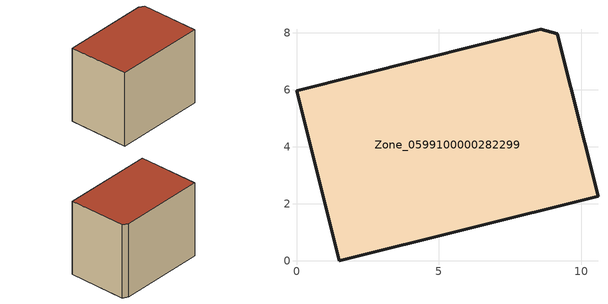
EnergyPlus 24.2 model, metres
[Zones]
Zone_0599100000282299
 floor ground (C_G): 9.15,7.96 10.58,2.27 1.5,0 0,5.97 8.57,8.12 z0
 wall outside (C_F): 8.57,8.12 0,5.97 1.5,0 10.58,2.27 9.15,7.96 8.57,8.12 z0:7.69
 roof outside (C_R): 10.58,2.27 9.15,7.96 8.57,8.12 0,5.97 1.5,0 z7.69
[BUILDING]
Pand.0599100000282299: North Axis=0; Terrain=City; Loads Convergence Tolerance Value=0.04; Temperature Convergence Tolerance Value=0.4; Solar Distribution=FullExterior; Maximum Number of Warmup Days=25; Minimum Number of Warmup Days=1
[Site:Location]
Rotterdam.The.Hague.AP_ZH_NLD Design_Conditions: Latitude=51.96; Longitude=4.45; Time Zone=1; Elevation=-4.5
[SITE:GROUNDTEMPERATURE:BUILDINGSURFACE]
18, 18, 18, 18, 18, 18, 18, 18, 18, 18, 18, 18
[MATERIAL] Thermal Absorptance=0.9; Solar Absorptance=0.7; Visible Absorptance=0.7
Name | Roughness | Thickness | Conductivity | Density | Specific Heat
G.TC.1965-1974 | MediumSmooth | 0.15 | 0.882353 | 540 | 1210
F.TC.1965-1974 | Rough | 0.3 | 0.697674 | 1920 | 840
R.TC.1965-1974 | MediumRough | 0.2 | 0.232558 | 1500 | 1000
[CONSTRUCTION]
C_G: G.TC.1965-1974
C_F: F.TC.1965-1974
C_R: R.TC.1965-1974
[ZONE]
Zone_0599100000282299: Type=1; Multiplier=1; Ceiling Height=Autocalculate; Volume=Autocalculate; Floor Area=autocalculate; Part of Total Floor Area=Yes
[ZONEINFILTRATION:DESIGNFLOWRATE]
Infil_Zone_0599100000282299: Zone or ZoneList or Space or SpaceList=Zone_0599100000282299; Schedule=AlwaysOn; Design Flow Rate Calculation Method=Flow/Area; Flow Rate per Floor Area=0.003; Constant Term Coefficient=1; Temperature Term Coefficient=0; Velocity Term Coefficient=0; Velocity Squared Term Coefficient=0
[HVACTEMPLATE:ZONE:IDEALLOADSAIRSYSTEM]
Zone_0599100000282299: Maximum Heating Supply Air Temperature=50; Minimum Cooling Supply Air Temperature=13; Maximum Heating Supply Air Humidity Ratio=0.0156; Minimum Cooling Supply Air Humidity Ratio=0.0077; Heating Limit=NoLimit; Cooling Limit=NoLimit; Dehumidification Control Type=ConstantSensibleHeatRatio; Cooling Sensible Heat Ratio=0.7; Dehumidification Setpoint=60; Humidification Control Type=None; Humidification Setpoint=30; Outdoor Air Method=None; Outdoor Air Flow Rate per Person=0.00944; Outdoor Air Flow Rate per Zone Floor Area=0; Outdoor Air Flow Rate per Zone=0; Demand Controlled Ventilation Type=None; Outdoor Air Economizer Type=NoEconomizer; Heat Recovery Type=None; Sensible Heat Recovery Effectiveness=0.7; Latent Heat Recovery Effectiveness=0.65
[ZONECONTROL:THERMOSTAT]
ThermostatControl_Zone_0599100000282299: Zone or ZoneList=Zone_0599100000282299; Control Type Schedule=DualSetpointControlType; Control 1=Thermostat_Zone_0599100000282299; Temperature Difference Between Cutout And Setpoint=0
[THERMOSTATSETPOINT:DUALSETPOINT]
Thermostat_Zone_0599100000282299: Heating Setpoint Temperature Schedule=HeatingSetpoint_Zone_0599100000282299; Cooling Setpoint Temperature Schedule=CoolingSetpoint_Zone_0599100000282299
[SCHEDULE:COMPACT]
HeatingSetpoint_Zone_0599100000282299: Through: 12/31, For: AllDays, Until: 24:00, 21
CoolingSetpoint_Zone_0599100000282299: Through: 12/31, For: AllDays, Until: 24:00, 24
DualSetpointControlType: Through: 12/31, For: AllDays, Until: 24:00, 4
AlwaysOn: Through: 12/31, For: AllDays, Until: 24:00, 1
